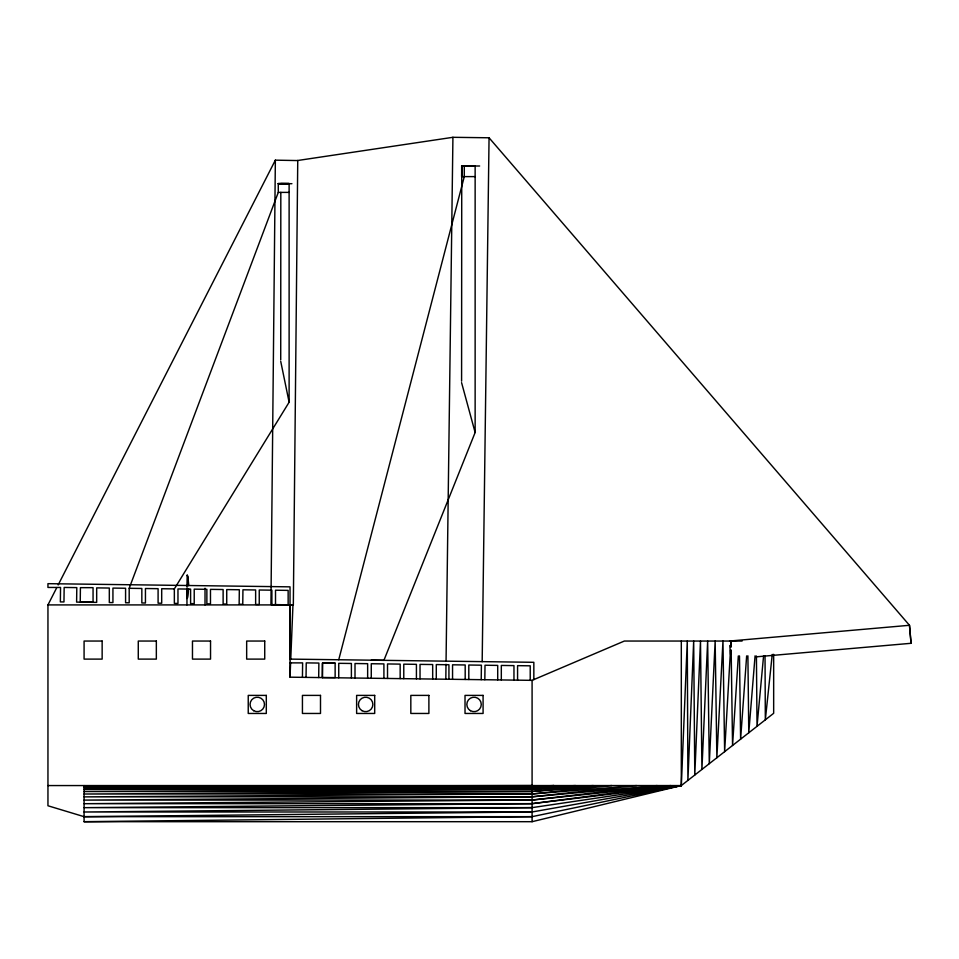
<?xml version="1.0" encoding="UTF-8"?>
<svg xmlns="http://www.w3.org/2000/svg" width="959" height="959" viewBox="0 0 959 959"><rect width="100%" height="100%" fill="white"/><g stroke="black" fill="none" stroke-linecap="round" stroke-linejoin="round"><path stroke-width="1.44" d="M280.723 359.865L280.819 192.387M290.026 659.468L290.026 604.913L288.144 604.889L288.144 590.384L275.509 590.217L275.509 604.721L271.888 604.673L271.888 590.169L259.242 590.013L259.242 604.506L255.633 604.458L255.633 589.965L242.939 589.797L242.759 604.29L239.139 604.242L239.33 589.749L226.732 589.581L226.732 604.074L223.123 604.038L223.123 589.533L210.477 589.365L210.477 603.87L206.868 603.822L206.868 589.317L194.221 589.15L194.221 603.655L190.601 603.607L190.601 589.102L177.966 588.946L177.966 603.439L174.346 603.391L174.346 588.898L289.115 402.229L289.115 183.505L278.278 183.505L278.278 192.387L129.189 588.299L129.189 602.803L125.581 602.755L125.581 588.251L112.934 588.083L112.934 602.588L109.314 602.54L109.314 588.035L96.679 587.879L96.679 602.372L80.412 602.156L93.059 602.156L93.059 587.663L80.412 587.663L80.232 602.156L76.612 602.108L76.804 587.615L64.157 587.447L63.965 601.94L60.357 601.892L60.549 587.447L47.95 587.447L47.95 583.671L290.026 586.848L290.026 677.174L532.089 680.351L624.357 641.044L742.098 641.044M461.591 381.179L461.747 165.775L475.292 165.955L461.591 165.775L475.137 166.003M290.062 604.865L293.334 604.913L297.746 160.561L275.353 160.165L270.941 604.53L272.44 604.554M302.433 677.33L302.624 662.885L290.026 662.885M306.041 677.378L306.233 662.885L318.879 663.053L318.688 677.545M445.815 679.212L446.007 664.239M446.055 661.254L452.924 137.305L489.054 137.784L909.48 625.292L911.05 643.297L756.411 656.819M481.214 679.679L481.406 665.186L468.807 665.019L468.807 679.511M482.173 661.722L489.054 137.784M484.822 679.727L485.014 665.234L497.709 665.402L497.709 679.895M475.137 176.612L461.663 176.612L461.83 165.775L464.288 166.003L464.288 176.612L338.743 659.744M290.026 677.174L290.625 662.429M290.745 659.48L292.963 604.913L47.95 604.913L47.95 805.764L84.08 816.672L532.089 816.66L681.31 785.565L773.661 713.304L773.661 654.314M84.08 785.565L84.08 821.695L532.089 821.695L681.31 785.565L687.279 641.044L687.903 780.398L693.681 641.044L694.784 775.016L700.49 641.044L701.916 769.43L707.658 641.044L709.288 763.664L715.162 641.044L716.864 757.742L722.966 641.044L724.632 751.664L730.494 650.01M730.674 647.025L731.022 641.044L731.106 647.001M738.322 655.956L732.556 745.467L731.154 649.986M746.653 655.908L740.612 739.161L739.485 655.908M755.081 655.836L748.775 732.772L747.9 655.836M763.592 655.74L757.023 726.311L756.423 656.004M772.247 654.422L765.33 719.813L765.03 655.908M475.137 165.775L475.137 432.497L383.912 660.331L371.265 660.176M47.95 604.913L56.797 587.603M58.163 584.942L275.353 160.165M84.08 816.672L532.089 811.973L681.31 785.565L681.31 641.044M297.362 160.549L452.924 137.305M532.089 811.973L84.08 811.997L532.089 807.634L681.31 785.565L47.95 785.565M681.31 785.565L532.089 803.666L84.08 807.67L532.089 807.634M729.559 641.044L909.48 625.292L911.05 643.297M291.92 183.696L278.278 183.696L289.222 183.648L280.723 183.505M278.278 183.696L289.115 183.696M532.089 786.44L553.966 785.565L532.089 787.735L84.08 789.449L532.089 789.413L593.309 785.565L532.089 791.487L84.08 794.016L532.089 793.956L636.548 785.565L532.089 796.809L84.08 800.106L532.089 800.046L670.797 785.565L532.089 803.666L84.08 803.702L532.089 800.046L657.191 785.565L532.089 796.809L84.08 796.869L532.089 793.956L611.83 785.565L532.089 791.487L84.08 791.535L532.089 789.413L575.568 785.565L532.089 787.735L84.08 787.759L532.089 786.44L84.08 786.464L532.089 785.565M84.08 821.695L532.089 816.66M479.644 166.003L461.663 166.003L461.663 176.612M278.278 192.387L289.115 192.387M129.189 588.299L141.836 588.466L141.836 602.971L145.444 603.007L145.444 588.514L158.091 588.682L158.091 603.175L161.699 603.223L161.699 588.73L174.346 588.898M290.026 659.109L533.839 662.309L533.839 679.607M335.135 663.268L322.488 663.101L322.296 677.593L335.135 677.593L335.135 663.101L322.488 663.101L322.488 677.593M274.226 604.59L287.736 604.817M187.197 575.16A11.82 1.546 90 0 1 188.491 585.541A11.82 1.546 -90 0 0 187.197 575.16L186.957 586.848M186.957 598.572L187.52 597.853A11.82 1.546 -90 0 0 188.479 588.622M461.579 382.665L475.137 432.497M280.723 361.363L289.115 402.229M730.566 654.541L729.775 645.539M532.089 680.351L532.089 821.695M530.219 680.327L530.219 665.822L517.572 665.654L517.572 680.159M513.964 680.111L513.964 665.606L501.317 665.438L501.317 679.943M465.187 679.463L465.187 664.971L452.552 664.803L452.552 679.308M448.932 679.26L448.932 664.755L436.285 664.587L436.285 679.092M432.677 679.044L432.677 664.539L420.03 664.383L420.03 678.876M416.422 678.828L416.422 664.335L403.775 664.167L403.775 678.66M400.167 678.612L400.167 664.119L387.52 663.952L387.52 678.445M383.912 678.397L383.912 663.904L371.265 663.736L371.265 678.241M367.645 678.193L367.645 663.688L355.01 663.52L355.01 678.025M351.39 677.977L351.39 663.472L338.743 663.316L338.743 677.809M205.022 588.239L205.022 604.913M187.269 588.287L187.269 598.332M186.957 588.311L186.957 604.913M102.145 641.044L84.08 641.044L84.08 659.109L102.145 659.109L102.145 641.044M156.341 641.044L138.276 641.044L138.276 659.109L156.341 659.109L156.341 641.044M210.536 641.044L192.471 641.044L192.471 659.109L210.536 659.109L210.536 641.044M264.732 641.044L246.667 641.044L246.667 659.109L264.732 659.109L264.732 641.044M266.302 695.395L248.237 695.395L248.237 713.46L266.302 713.46L266.302 695.395M320.498 695.395L302.433 695.395L302.433 713.46L320.498 713.46L320.498 695.395M374.693 695.395L356.628 695.395L356.628 713.46L374.693 713.46L374.693 695.395M428.889 695.395L410.824 695.395L410.824 713.46L428.889 713.46L428.889 695.395M483.084 695.395L465.019 695.395L465.019 713.46L483.084 713.46L483.084 695.395M362.046 710.691A7.228 7.228 0 0 0 372.883 704.433A7.228 7.228 0 0 0 362.046 698.176A7.228 7.228 0 0 0 362.046 710.691M470.437 710.691A7.228 7.228 0 0 0 481.274 704.433A7.228 7.228 0 0 0 470.437 698.176A7.228 7.228 0 0 0 470.437 710.691M253.655 710.691A7.228 7.228 0 0 0 264.492 704.433A7.228 7.228 0 0 0 253.655 698.176A7.228 7.228 0 0 0 253.655 710.691"/></g></svg>
